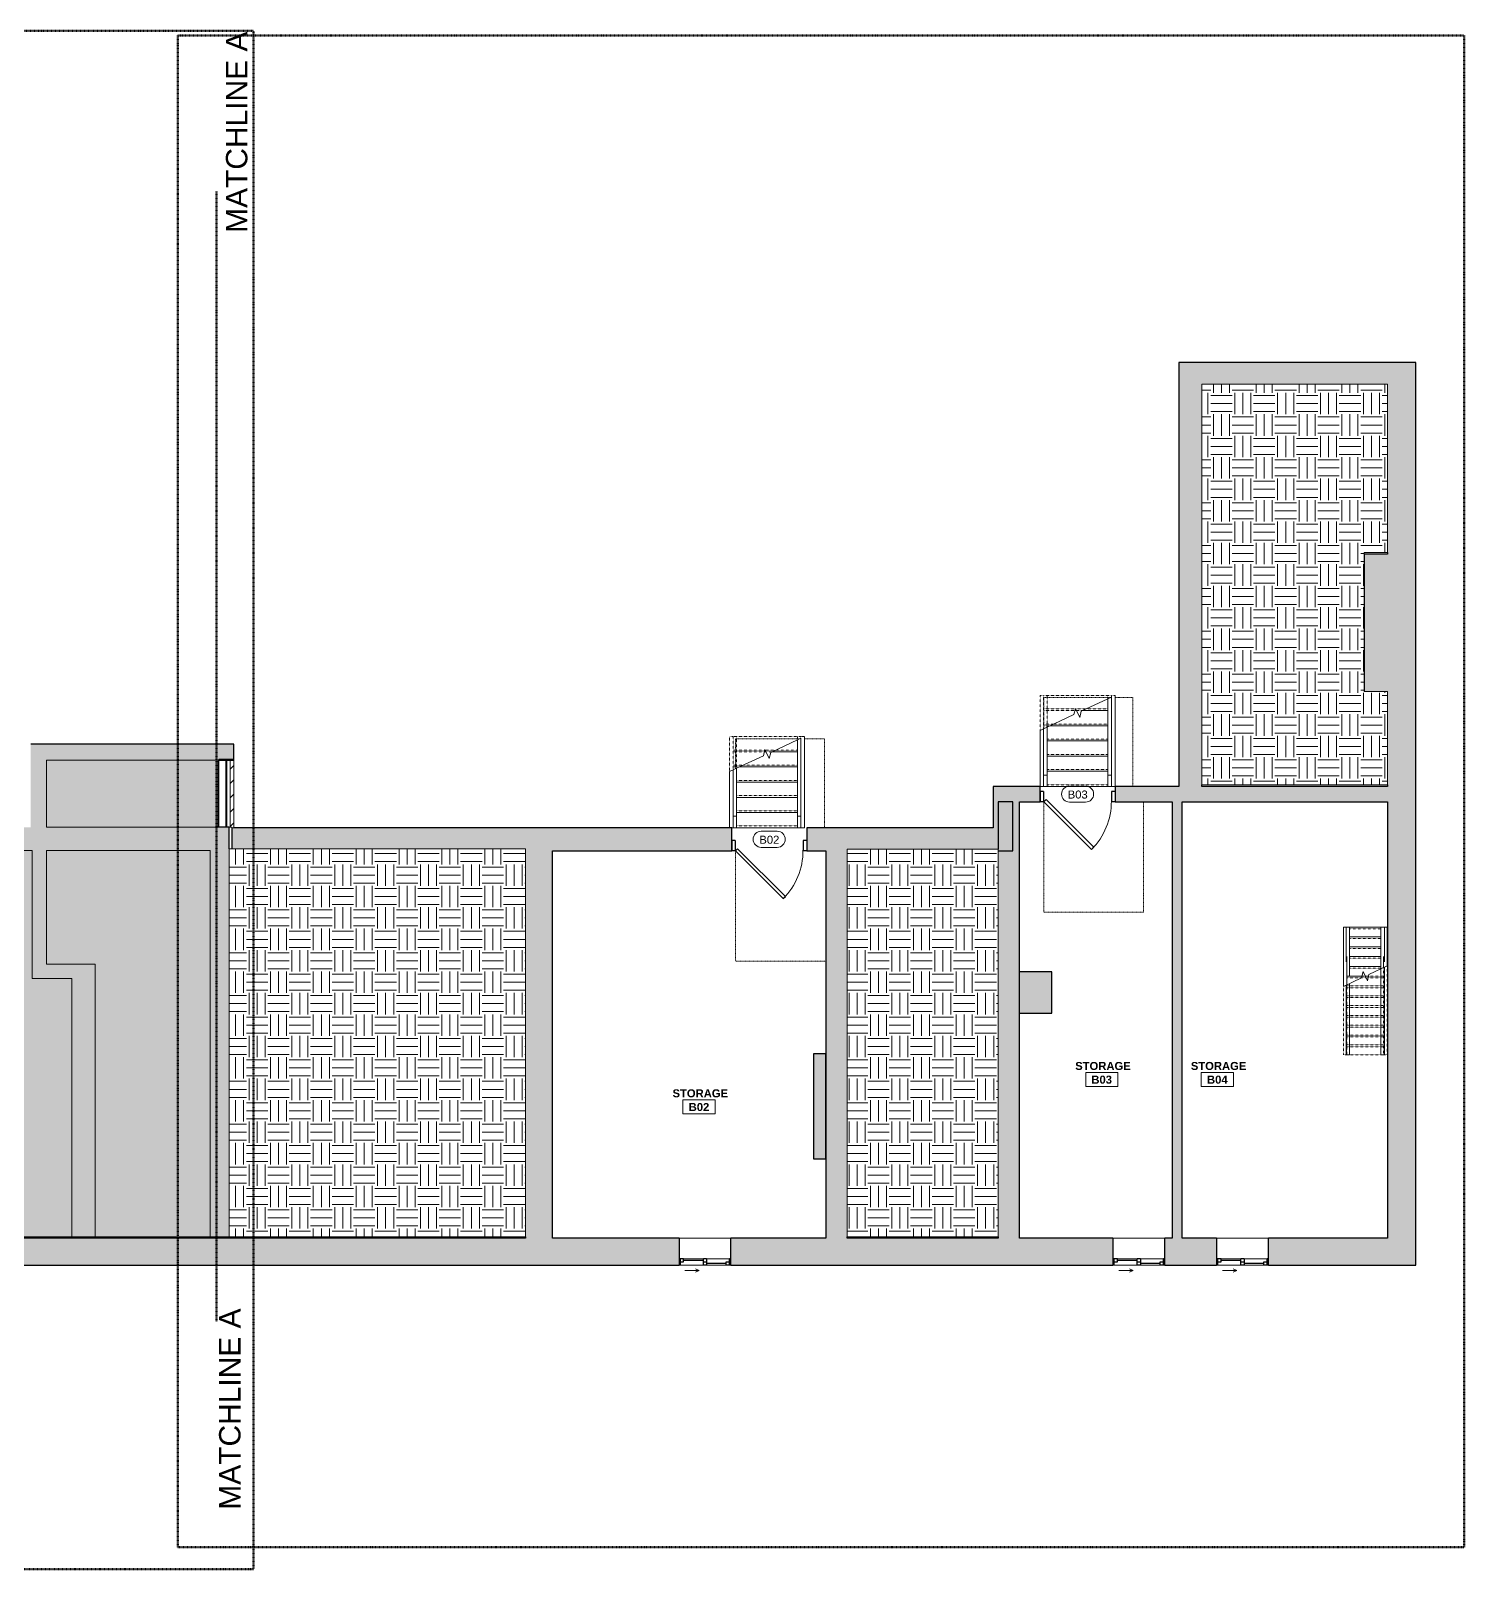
# Model space of a CAD drawing. Header units: inches. Extents: x -544 to 1042, y -2100 to -303.
# Drawn here: x 239 to 1042, y -2100 to -1239 of the extents above; entities that cross this region are included whole.
import ezdxf

# ---------------------------------------------------------------- set-up
doc = ezdxf.new("R2010")
doc.units = ezdxf.units.IN
doc.header["$MEASUREMENT"] = 0
for name, pattern in [('Dash', [0.25, 0.125, -0.125]), ('Dash_2_', [0.25, 0.125, -0.125]), ('Overhead 1_16_', [0.101562, 0.0625, -0.039062])]:
    doc.linetypes.add(name, pattern=pattern)
for name, color, linetype, lineweight in [('A-ANNO-MATC', 214, 'Dash', 140), ('A-AREA-IDEN', 2, 'Continuous', 9), ('A-DETL-GENF', 92, 'Continuous', 9), ('A-DETL-THIN', 151, 'Continuous', 9), ('A-DOOR', 31, 'Continuous', 18), ('A-DOOR-FRAM', 31, 'Continuous', 30), ('A-DOOR-IDEN', 31, 'Continuous', 9), ('A-FLOR-HRAL', 11, 'Continuous', 18), ('A-GENM', 13, 'Continuous', 18), ('A-GLAZ', 151, 'Continuous', 18), ('A-WALL', 113, 'Continuous', 18), ('A-WALL-PATT', 111, 'Continuous', 18), ('G-ANNO-TEXT', 231, 'Continuous', 9), ('I-WALL', 2, 'Continuous', 18), ('S-STRS', 31, 'Continuous', 18), ('S-STRS-MBND', 31, 'Continuous', 18)]:
    doc.layers.add(name, color=color, linetype=linetype, lineweight=lineweight)
doc.styles.add('Swis721 Lt BT', font='swissl.ttf', dxfattribs={"height": 4.5})
doc.styles.add('Swis721 Lt BT_1', font='swissl.ttf', dxfattribs={"height": 12})
doc.styles.add('Swis721 Lt BT_B', font='', dxfattribs={"height": 4.5})
doc.styles.get('Swis721 Lt BT_B').set_extended_font_data('Swis721 Lt BT', bold=True)
pattern_1 = [(0, (0, 0), (12, 12), [12, -12]), (0, (0, 4.5), (12, 12), [12, -12]), (0, (0, 9), (12, 12), [12, -12]), (90, (1.5, 10.5), (-12, 12), [12, -12]), (90, (6, 10.5), (-12, 12), [12, -12]), (90, (10.5, 10.5), (-12, 12), [12, -12])]

# ---------------------------------------------------------------- blocks, each defined once
blk = doc.blocks.new('Top Rail Type - Top Rail_Internal_-5121904-BASEMENT - CONSTRUCTION')
at = {"layer": 'A-FLOR-HRAL', "lineweight": 9}
for p, q in [((975.82, -1740.61), (977.82, -1740.61)), ((975.82, -1760.16), (975.82, -1740.61)), ((977.82, -1740.61), (977.82, -1768.11)), ((975.82, -1812.11), (975.82, -1773.12)), ((977.82, -1772.18), (977.82, -1812.11)), ((977.82, -1812.11), (975.82, -1812.11))]:
    blk.add_line(p, q, dxfattribs=at)
blk = doc.blocks.new('Top Rail Type - Top Rail_Internal_-V1-BASEMENT - CONSTRUCTION')
at = {"layer": 'A-FLOR-HRAL', "lineweight": 9}
for p, q in [((977.82, -1740.61), (975.82, -1740.61)), ((975.82, -1740.61), (975.82, -1760.16)), ((977.82, -1740.61), (977.82, -1768.11))]:
    blk.add_line(p, q, dxfattribs=at)
at = {"layer": 'A-FLOR-HRAL', "linetype": 'Overhead 1_16_', "lineweight": 9}
for p, q in [((975.82, -1773.12), (975.82, -1812.11)), ((977.82, -1772.18), (977.82, -1812.11)), ((977.82, -1812.11), (975.82, -1812.11))]:
    blk.add_line(p, q, dxfattribs=at)
blk = doc.blocks.new('Top Rail Type - Top Rail_Internal_-5121915-BASEMENT - CONSTRUCTION')
at = {"layer": 'A-FLOR-HRAL', "lineweight": 9}
for p, q in [((995.31, -1740.61), (997.31, -1740.61)), ((995.31, -1812.11), (995.31, -1740.61)), ((997.31, -1740.61), (997.31, -1760.16)), ((997.31, -1763.1), (997.31, -1812.11)), ((997.31, -1812.11), (995.31, -1812.11))]:
    blk.add_line(p, q, dxfattribs=at)
blk = doc.blocks.new('Top Rail Type - Top Rail_Internal_-V2-BASEMENT - CONSTRUCTION')
at = {"layer": 'A-FLOR-HRAL', "lineweight": 9}
for p, q in [((997.31, -1740.61), (995.31, -1740.61)), ((995.31, -1740.61), (995.31, -1764.03)), ((997.31, -1740.61), (997.31, -1760.16)), ((995.31, -1764.03), (996.81, -1763.33))]:
    blk.add_line(p, q, dxfattribs=at)
at = {"layer": 'A-FLOR-HRAL', "linetype": 'Overhead 1_16_', "lineweight": 9}
for p, q in [((995.31, -1764.03), (995.31, -1812.11)), ((997.31, -1763.1), (997.31, -1812.11)), ((997.31, -1812.11), (995.31, -1812.11))]:
    blk.add_line(p, q, dxfattribs=at)
blk = doc.blocks.new('Window-Sliding-Double - 2_ 5_ w x 1_ 6_ H-5129606-BASEMENT - CONSTRUCTION')
at = {"layer": 'A-GLAZ'}
for p, q in [((3.25, 10.35), (5.25, 11.35)), ((3.25, 10.35), (5.25, 9.35)), ((3.25, 10.35), (11.25, 10.35)), ((14.5, 7.35), (-14.5, 7.35)), ((-14.5, -7.65), (14.5, -7.65))]:
    blk.add_line(p, q, dxfattribs=at)
at = {"layer": 'A-GLAZ', "color": 8, "lineweight": 30}
for p, q in [((-14.5, 7.35), (-14.5, -7.65)), ((-14.5, 7.35), (-12, 7.35)), ((-14.5, 3.85), (-13.75, 3.85)), ((-13.75, 7.35), (-13.75, 3.85)), ((-12, 5.6), (-13.75, 5.6)), ((-12, 7.35), (-12, 5.6)), ((-12, 6.475), (-0.875, 6.475)), ((-0.875, 3.85), (-0.875, 7.35)), ((-0.875, 7.35), (0.875, 7.35)), ((0.875, 5.6), (-0.875, 5.6)), ((-0.875, 3.85), (0.875, 3.85)), ((0.875, 7.35), (0.875, 3.85)), ((0.875, 4.725), (12, 4.725)), ((12, 5.6), (12, 3.85)), ((13.75, 5.6), (12, 5.6)), ((12, 3.85), (14.5, 3.85)), ((13.75, 7.35), (14.5, 7.35)), ((13.75, 7.35), (13.75, 3.85)), ((14.5, -7.65), (14.5, 7.35))]:
    blk.add_line(p, q, dxfattribs=at)
at = {"layer": 'A-GLAZ', "lineweight": 9}
for p, q in [((-13.75, 3.85), (-0.875, 3.85)), ((-12, 7.35), (-0.875, 7.35)), ((0.875, 7.35), (13.75, 7.35)), ((0.875, 3.85), (12, 3.85))]:
    blk.add_line(p, q, dxfattribs=at)
blk = doc.blocks.new('Single Flush - D1 3_2_ X 6_10_-6106282-BASEMENT - CONSTRUCTION')
at = {"layer": 'A-DOOR', "color": 8, "lineweight": 30}
for p, q in [((-7.83, 33.24), (-9.07, 32)), ((-9.07, 32), (17.67, 5.26)), ((18.91, 6.5), (-7.83, 33.24)), ((17.67, 5.26), (18.91, 6.5))]:
    blk.add_line(p, q, dxfattribs=at)
at = {"layer": 'A-DOOR', "lineweight": 9}
blk.add_arc((18.91, 6.5), 37.81, 135, 180.5, dxfattribs=at)
at = {"layer": 'A-DOOR-FRAM', "color": 8}
for p, q in [((-21, 0.75), (-21, 6.5)), ((-21, 6.5), (-19, 6.5)), ((-21, 0.75), (-19, 0.75)), ((-19, 0.75), (-19, 6.5)), ((19, 0.75), (19, 6.5)), ((19, 6.5), (21, 6.5)), ((19, 0.75), (21, 0.75)), ((21, 0.75), (21, 6.5))]:
    blk.add_line(p, q, dxfattribs=at)
at = {"layer": 'A-GENM', "linetype": 'Dash', "lineweight": 9}
for p, q in [((-31.63, 68.31), (18.91, 68.31)), ((18.91, 6.5), (18.91, 68.31)), ((18.87, 6.5), (18.91, 6.5)), ((-30.91, -6.5), (-30.91, -56.31)), ((18.91, -39.46), (18.91, -56.31)), ((-19.77, -56.31), (-30.91, -56.31)), ((-17.22, -56.31), (18.91, -56.31))]:
    blk.add_line(p, q, dxfattribs=at)
blk = doc.blocks.new('Single Flush - D1 3_2_ X 6_10_-6106283-BASEMENT - CONSTRUCTION')
at = {"layer": 'A-DOOR', "color": 8, "lineweight": 30}
for p, q in [((-7.83, 30.99), (-9.07, 29.75)), ((-9.07, 29.75), (17.67, 3.01)), ((18.91, 4.25), (-7.83, 30.99)), ((17.67, 3.01), (18.91, 4.25))]:
    blk.add_line(p, q, dxfattribs=at)
at = {"layer": 'A-DOOR', "lineweight": 9}
blk.add_arc((18.91, 4.25), 37.81, 135, 180.5, dxfattribs=at)
at = {"layer": 'A-DOOR-FRAM', "color": 8}
for p, q in [((-21, -1.5), (-21, 4.25)), ((-21, 4.25), (-19, 4.25)), ((-19, -1.5), (-19, 4.25)), ((19, -1.5), (19, 4.25)), ((19, 4.25), (21, 4.25)), ((21, -1.5), (21, 4.25)), ((-21, -1.5), (-19, -1.5)), ((19, -1.5), (21, -1.5))]:
    blk.add_line(p, q, dxfattribs=at)
at = {"layer": 'A-GENM', "linetype": 'Dash', "lineweight": 9}
for p, q in [((-36.91, 66.06), (18.91, 66.06)), ((-36.91, 4.25), (-36.91, 66.06)), ((18.91, 4.25), (18.91, 66.06)), ((18.87, 4.25), (18.91, 4.25)), ((-30.91, -4.25), (-30.91, -54.06)), ((18.91, -36.64), (18.91, -54.06)), ((-21, -54.06), (-30.91, -54.06)), ((-18.45, -54.06), (18.91, -54.06))]:
    blk.add_line(p, q, dxfattribs=at)
blk = doc.blocks.new('Top Rail Type - Top Rail_Internal_-5648982-BASEMENT - CONSTRUCTION')
at = {"layer": 'A-FLOR-HRAL', "lineweight": 9}
blk.add_hatch(color=7, dxfattribs=at).paths.add_polyline_path([(670.58, -1678.59), (670.58, -1678.58), (668.58, -1678.59)], flags=0)
for p, q in [((668.58, -1678.59), (670.58, -1678.59)), ((668.58, -1684.97), (668.58, -1678.59)), ((670.58, -1678.59), (670.58, -1684.97)), ((670.58, -1684.97), (668.58, -1684.97))]:
    blk.add_line(p, q, dxfattribs=at)
blk = doc.blocks.new('Top Rail Type - Top Rail_Internal_-V5-BASEMENT - CONSTRUCTION')
at = {"layer": 'A-FLOR-HRAL', "linetype": 'Overhead 1_16_', "lineweight": 9}
for p, q in [((668.58, -1633.97), (670.58, -1633.97)), ((668.58, -1635.83), (668.58, -1633.97)), ((670.58, -1634.9), (670.58, -1633.97))]:
    blk.add_line(p, q, dxfattribs=at)
at = {"layer": 'A-FLOR-HRAL', "lineweight": 9}
for p, q in [((670.58, -1634.9), (668.58, -1635.83)), ((668.58, -1684.97), (668.58, -1635.83)), ((670.58, -1684.97), (670.58, -1634.9)), ((668.58, -1684.97), (670.58, -1684.97))]:
    blk.add_line(p, q, dxfattribs=at)
blk = doc.blocks.new('Top Rail Type - Top Rail_Internal_-5648993-BASEMENT - CONSTRUCTION')
at = {"layer": 'A-FLOR-HRAL', "lineweight": 9}
blk.add_hatch(color=7, dxfattribs=at).paths.add_polyline_path([(634.58, -1678.59), (634.58, -1678.58), (632.58, -1678.59)], flags=0)
for p, q in [((632.58, -1678.59), (634.58, -1678.59)), ((632.58, -1684.97), (632.58, -1678.59)), ((634.58, -1678.59), (634.58, -1684.97)), ((634.58, -1684.97), (632.58, -1684.97))]:
    blk.add_line(p, q, dxfattribs=at)
blk = doc.blocks.new('Top Rail Type - Top Rail_Internal_-V6-BASEMENT - CONSTRUCTION')
at = {"layer": 'A-FLOR-HRAL', "linetype": 'Overhead 1_16_', "lineweight": 9}
for p, q in [((632.58, -1633.97), (634.58, -1633.97)), ((632.58, -1652.62), (632.58, -1633.97)), ((634.58, -1651.69), (634.58, -1633.97))]:
    blk.add_line(p, q, dxfattribs=at)
at = {"layer": 'A-FLOR-HRAL', "lineweight": 9}
for p, q in [((634.58, -1651.69), (632.58, -1652.62)), ((632.58, -1684.97), (632.58, -1652.62)), ((634.58, -1684.97), (634.58, -1651.69)), ((632.58, -1684.97), (634.58, -1684.97))]:
    blk.add_line(p, q, dxfattribs=at)
blk = doc.blocks.new('Top Rail Type - Top Rail_Internal_-5649485-BASEMENT - CONSTRUCTION')
at = {"layer": 'A-FLOR-HRAL', "lineweight": 9}
blk.add_hatch(color=7, dxfattribs=at).paths.add_polyline_path([(844.49, -1655.53), (844.49, -1655.52), (842.49, -1655.53)], flags=0)
for p, q in [((842.49, -1655.53), (844.49, -1655.53)), ((842.49, -1661.91), (842.49, -1655.53)), ((844.49, -1661.91), (842.49, -1661.91)), ((844.49, -1655.53), (844.49, -1661.91))]:
    blk.add_line(p, q, dxfattribs=at)
blk = doc.blocks.new('Top Rail Type - Top Rail_Internal_-V7-BASEMENT - CONSTRUCTION')
at = {"layer": 'A-FLOR-HRAL', "linetype": 'Overhead 1_16_', "lineweight": 9}
for p, q in [((842.49, -1610.91), (844.49, -1610.91)), ((842.49, -1612.77), (842.49, -1610.91)), ((844.49, -1611.84), (844.49, -1610.91))]:
    blk.add_line(p, q, dxfattribs=at)
at = {"layer": 'A-FLOR-HRAL', "lineweight": 9}
for p, q in [((844.49, -1611.84), (842.49, -1612.77)), ((842.49, -1661.91), (842.49, -1612.77)), ((844.49, -1661.91), (844.49, -1611.84)), ((842.49, -1661.91), (844.49, -1661.91))]:
    blk.add_line(p, q, dxfattribs=at)
blk = doc.blocks.new('Top Rail Type - Top Rail_Internal_-5649496-BASEMENT - CONSTRUCTION')
at = {"layer": 'A-FLOR-HRAL', "lineweight": 9}
blk.add_hatch(color=7, dxfattribs=at).paths.add_polyline_path([(808.49, -1655.53), (808.49, -1655.52), (806.49, -1655.53)], flags=0)
for p, q in [((806.49, -1655.53), (808.49, -1655.53)), ((806.49, -1661.91), (806.49, -1655.53)), ((808.49, -1661.91), (806.49, -1661.91)), ((808.49, -1655.53), (808.49, -1661.91))]:
    blk.add_line(p, q, dxfattribs=at)
blk = doc.blocks.new('Top Rail Type - Top Rail_Internal_-V8-BASEMENT - CONSTRUCTION')
at = {"layer": 'A-FLOR-HRAL', "linetype": 'Overhead 1_16_', "lineweight": 9}
for p, q in [((806.49, -1610.91), (808.49, -1610.91)), ((806.49, -1629.56), (806.49, -1610.91)), ((808.49, -1628.63), (808.49, -1610.91))]:
    blk.add_line(p, q, dxfattribs=at)
at = {"layer": 'A-FLOR-HRAL', "lineweight": 9}
for p, q in [((808.49, -1628.63), (806.49, -1629.56)), ((806.49, -1661.91), (806.49, -1629.56)), ((808.49, -1661.91), (808.49, -1628.63)), ((806.49, -1661.91), (808.49, -1661.91))]:
    blk.add_line(p, q, dxfattribs=at)
blk = doc.blocks.new('Room Tag - Room Name and Number-3379422-BASEMENT - CONSTRUCTION')
at = {"layer": 'A-AREA-IDEN'}
for p, q in [((-0.188, -0.164), (-0.188, -0.002)), ((-0.188, -0.002), (0.187, -0.002)), ((0.187, -0.002), (-0.188, -0.002)), ((-0.188, -0.002), (-0.188, -0.164)), ((0.187, -0.164), (-0.188, -0.164)), ((-0.188, -0.164), (0.187, -0.164)), ((0.187, -0.002), (0.187, -0.164)), ((0.187, -0.164), (0.187, -0.002))]:
    blk.add_line(p, q, dxfattribs=at)
blk = doc.blocks.new('Door Tag - Door Tag-41184-BASEMENT - CONSTRUCTION')
at = {"layer": 'A-DOOR-IDEN'}
for p, q in [((-0.09375, 0.09375), (0.09375, 0.09375)), ((-0.09375, -0.09375), (0.09375, -0.09375))]:
    blk.add_line(p, q, dxfattribs=at)
for centre, start, end in [((-0.09375, 0), 90, 270), ((0.09375, 0), 270, 90)]:
    blk.add_arc(centre, 0.09375, start, end, dxfattribs=at)

msp = doc.modelspace()

# ---------------------------------------------------------------- hatches: boundary and pattern name
at = {"layer": 'A-DETL-GENF'}
h = msp.add_hatch(dxfattribs=at)
h.set_pattern_fill('FP_4', style=0, pattern_type=2)
h.set_pattern_definition(pattern_1)
h.paths.add_polyline_path([(998.98, -1661.02), (998.98, -1608.75), (985.93, -1608.75), (985.93, -1530.96), (998.98, -1530.96), (998.98, -1436.67), (895.14, -1436.67), (895.14, -1661.02)], flags=0)
h = msp.add_hatch(dxfattribs=at)
h.set_pattern_fill('FP_4', style=0, pattern_type=2)
h.set_pattern_definition(pattern_1)
h.paths.add_polyline_path([(339.82, -1914.02), (339.82, -1697.72), (248.17, -1697.72), (248.17, -1761.34), (275.33, -1761.34), (275.33, -1914.02)], flags=0)
h.paths.add_polyline_path([(262.33, -1914.02), (262.33, -1769.34), (240.17, -1769.34), (240.17, -1697.72), (-98.82, -1697.72), (-98.82, -1914.02)], flags=0)
h.paths.add_polyline_path([(-184.71, -1914.02), (-111.82, -1914.02), (-111.82, -1697.72), (-184.71, -1697.72), (-184.71, -1808.46)], flags=0)
h.paths.add_polyline_path([(-315.17, -1913.13), (-197.71, -1913.13), (-197.71, -1696.55), (-277.95, -1696.55), (-277.95, -1756.55), (-315.17, -1756.55), (-315.17, -1808.46)], flags=0)
h.paths.add_polyline_path([(-435.57, -1745.55), (-295.32, -1745.55), (-295.32, -1456.31), (-435.57, -1456.31)], flags=0)
h.paths.add_polyline_path([(344.15, -1684.72), (344.15, -1647.16), (248.17, -1647.16), (248.17, -1684.72)], flags=0)
h.paths.add_polyline_path([(-197.71, -1684.72), (-197.71, -1567.25), (-277.95, -1567.25), (-277.95, -1684.72)], flags=0)
h.paths.add_polyline_path([(-128.02, -1683.83), (-128.02, -1566.36), (-184.71, -1566.36), (-184.71, -1683.83)], flags=0)
h = msp.add_hatch(dxfattribs=at)
h.set_pattern_fill('FP_4', style=0, pattern_type=2)
h.set_pattern_definition(pattern_1)
h.paths.add_polyline_path([(516.38, -1914.02), (516.38, -1696.83), (350.44, -1696.83), (350.44, -1914.02), (433.31, -1914.02)], flags=0)
h = msp.add_hatch(dxfattribs=at)
h.set_pattern_fill('FP_4', style=0, pattern_type=2)
h.set_pattern_definition(pattern_1)
h.paths.add_polyline_path([(780.99, -1914.02), (780.99, -1697.08), (696.44, -1697.08), (696.44, -1914.02)], flags=0)
at = {"layer": 'A-WALL-PATT', "lineweight": 9}
for points in [[(895.14, -1661.91), (895.14, -1424.56), (882.14, -1424.56), (882.14, -1661.91), (893.6, -1661.91)], [(1014.98, -1437.56), (1014.98, -1424.56), (895.14, -1424.56), (895.14, -1436.67), (998.98, -1436.67), (998.98, -1437.56)], [(998.98, -1929.91), (1014.98, -1929.91), (1014.98, -1437.56), (998.98, -1437.56), (998.98, -1914.91)], [(998.98, -1608.75), (998.98, -1531.85), (985.98, -1531.85), (985.98, -1608.75)], [(248.17, -1649.3), (248.17, -1638.29), (239.3, -1638.29), (239.3, -1649.3)], [(344.65, -1647.16), (353.02, -1647.16), (353.02, -1638.29), (248.17, -1638.29), (248.17, -1647.16), (344.15, -1647.16)], [(248.17, -1684.72), (248.17, -1649.3), (239.3, -1649.3), (239.3, -1684.72)], [(789.27, -1697.97), (789.27, -1661.91), (778.27, -1661.91), (778.27, -1697.08), (780.99, -1697.08), (780.99, -1697.97)], [(998.98, -1670.41), (998.98, -1661.91), (895.14, -1661.91), (895.14, -1670.41)], [(792.99, -1914.91), (792.99, -1670.41), (780.99, -1670.41), (780.99, -1914.91)], [(883.98, -1914.91), (883.98, -1670.41), (878.48, -1670.41), (878.48, -1914.91)], [(350.44, -1697.72), (350.44, -1684.72), (-190.36, -1684.72), (-190.36, -1697.72), (339.82, -1697.72)], [(516.38, -1696.83), (516.38, -1684.97), (351.82, -1684.97), (351.82, -1696.83), (502.09, -1696.83)], [(248.17, -1761.34), (248.17, -1697.72), (240.17, -1697.72), (240.17, -1761.34)], [(350.44, -1914.02), (350.44, -1697.72), (339.82, -1697.72), (339.82, -1914.02)], [(516.38, -1914.91), (531.38, -1914.91), (531.38, -1697.97), (516.38, -1697.97), (516.38, -1914.02)], [(684.44, -1914.91), (696.44, -1914.91), (696.44, -1697.97), (684.44, -1697.97), (684.44, -1914.02)], [(240.17, -1769.34), (275.33, -1769.34), (275.33, -1761.34), (240.17, -1761.34)], [(810.99, -1788.84), (810.99, -1765.78), (792.99, -1765.78), (792.99, -1788.84)], [(275.33, -1914.02), (275.33, -1769.34), (262.33, -1769.34), (262.33, -1914.02)], [(684.54, -1870.37), (684.54, -1811.65), (677.54, -1811.65), (677.54, -1870.37)]]:
    msp.add_hatch(color=7, dxfattribs=at).paths.add_polyline_path(points, flags=0)
h = msp.add_hatch(dxfattribs=at)
h.set_pattern_fill('FP_1', color=256, style=0, pattern_type=2)
h.set_pattern_definition([(0, (0, 0), (15.36, 3.84), [0.634, -10.886, 0.634, -10.886, -61.44]), (0, (0, 0), (15.36, 3.84), [-23.04, 0.634, -22.406, 0.634, -10.886, -26.88]), (0, (0, 0), (15.36, 3.84), [-57.6, 0.634, -7.046, 0.634, -18.566]), (120, (5.76, 1.92), (-11.0055376, 11.38215), [0.634, -10.886, 0.634, -10.886, -61.44]), (120, (5.76, 1.92), (-11.0055376, 11.38215), [-23.04, 0.634, -22.406, 0.634, -10.886, -26.88]), (120, (5.76, 1.92), (-11.0055376, 11.38215), [-57.6, 0.634, -7.046, 0.634, -18.566]), (240, (7.68, 9.6), (-4.3544624, -15.22215), [0.634, -10.886, 0.634, -10.886, -61.44]), (240, (7.68, 9.6), (-4.3544624, -15.22215), [-23.04, 0.634, -22.406, 0.634, -10.886, -26.88]), (240, (7.68, 9.6), (-4.3544624, -15.22215), [-57.6, 0.634, -7.046, 0.634, -18.566])])
h.paths.add_polyline_path([(344.65, -1684.72), (344.65, -1647.16), (344.15, -1647.16), (344.15, -1684.72)], flags=0)
h = msp.add_hatch(dxfattribs=at)
h.set_pattern_fill('FP_2', color=256, style=0, pattern_type=2)
h.set_pattern_definition([(45, (0, 0), (-4.006467, 4.006467), [])])
h.paths.add_polyline_path([(351.82, -1684.97), (353.02, -1684.97), (353.02, -1646.66), (351.02, -1646.66), (351.02, -1684.72), (351.82, -1684.72)], flags=0)
h = msp.add_hatch(color=7, dxfattribs=at)
h.paths.add_polyline_path([(883.98, -1670.41), (895.14, -1670.41), (895.14, -1661.91), (846.49, -1661.91), (846.49, -1670.41), (878.48, -1670.41)], flags=0)
h.paths.add_polyline_path([(804.49, -1670.41), (804.49, -1661.91), (789.27, -1661.91), (789.27, -1670.41), (792.99, -1670.41)], flags=0)
h = msp.add_hatch(color=7, dxfattribs=at)
h.paths.add_polyline_path([(673.81, -1697.97), (696.44, -1697.97), (696.44, -1697.08), (778.27, -1697.08), (778.27, -1684.97), (673.81, -1684.97)], flags=0)
h.paths.add_polyline_path([(631.81, -1697.97), (631.81, -1684.97), (516.38, -1684.97), (516.38, -1697.97), (531.38, -1697.97)], flags=0)
h = msp.add_hatch(color=7, dxfattribs=at)
h.paths.add_polyline_path([(998.98, -1929.91), (998.98, -1914.91), (932.33, -1914.91), (932.33, -1929.91)], flags=0)
h.paths.add_polyline_path([(874.31, -1929.91), (903.33, -1929.91), (903.33, -1914.91), (874.31, -1914.91), (874.31, -1926.04)], flags=0)
h.paths.add_polyline_path([(845.31, -1929.91), (845.31, -1914.91), (631.29, -1914.91), (631.29, -1929.91)], flags=0)
h.paths.add_polyline_path([(602.29, -1929.91), (602.29, -1914.91), (-477.67, -1914.91), (-477.67, -1929.91), (433.31, -1929.91)], flags=0)
h.paths.add_polyline_path([(-506.67, -1929.91), (-506.67, -1914.91), (-513.17, -1914.91), (-513.17, -1929.91)], flags=0)

# ---------------------------------------------------------------- linework, layer by layer
at = {"layer": 'A-ANNO-MATC', "linetype": 'Dash_2_'}
for p, q in [((-544.04, -1238.71), (364, -1238.71)), ((364, -1238.71), (364, -2100.22)), ((321.73, -1241.41), (1042, -1241.41)), ((321.73, -2087.8), (321.73, -1241.41)), ((1042, -1241.41), (1042, -2087.8)), ((1042, -2087.8), (321.73, -2087.8)), ((364, -2100.22), (-544.04, -2100.22))]:
    msp.add_line(p, q, dxfattribs=at)
at = {"layer": 'A-ANNO-MATC'}
msp.add_line((343.25, -1328.69), (343.25, -1961.69), dxfattribs=at)
at = {"layer": 'A-DETL-THIN'}
for p, q in [((895.14, -1436.67), (895.14, -1661.02)), ((998.98, -1436.67), (895.14, -1436.67)), ((998.98, -1530.96), (998.98, -1436.67)), ((985.93, -1608.75), (985.93, -1530.96)), ((985.93, -1530.96), (998.98, -1530.96)), ((998.98, -1608.75), (985.93, -1608.75)), ((998.98, -1661.02), (998.98, -1608.75)), ((344.15, -1647.16), (248.17, -1647.16)), ((248.17, -1647.16), (248.17, -1684.72)), ((344.15, -1684.72), (344.15, -1647.16)), ((895.14, -1661.02), (998.98, -1661.02)), ((248.17, -1684.72), (344.15, -1684.72)), ((516.38, -1696.83), (350.44, -1696.83)), ((350.44, -1696.83), (350.44, -1914.02)), ((516.38, -1914.02), (516.38, -1696.83)), ((780.99, -1697.08), (696.44, -1697.08)), ((696.44, -1697.08), (696.44, -1914.02)), ((780.99, -1914.02), (780.99, -1697.08)), ((240.17, -1697.72), (-98.82, -1697.72)), ((240.17, -1769.34), (240.17, -1697.72)), ((339.82, -1697.72), (248.17, -1697.72)), ((248.17, -1697.72), (248.17, -1761.34)), ((339.82, -1914.02), (339.82, -1697.72)), ((248.17, -1761.34), (275.33, -1761.34)), ((275.33, -1761.34), (275.33, -1914.02)), ((262.33, -1769.34), (240.17, -1769.34)), ((262.33, -1914.02), (262.33, -1769.34)), ((-98.82, -1914.02), (262.33, -1914.02)), ((275.33, -1914.02), (339.82, -1914.02)), ((350.44, -1914.02), (516.38, -1914.02)), ((696.44, -1914.02), (780.99, -1914.02))]:
    msp.add_line(p, q, dxfattribs=at)
at = {"layer": 'A-WALL', "color": 8, "lineweight": 30}
for p, q in [((882.14, -1424.56), (882.14, -1661.91)), ((1014.98, -1424.56), (882.14, -1424.56)), ((1014.98, -1929.91), (1014.98, -1424.56)), ((998.98, -1531.85), (985.98, -1531.85)), ((985.98, -1531.85), (985.98, -1608.75)), ((998.98, -1530.96), (998.98, -1531.85)), ((353.02, -1638.29), (239.3, -1638.29)), ((353.02, -1647.16), (353.02, -1638.29)), ((344.65, -1647.16), (353.02, -1647.16)), ((778.27, -1661.91), (778.27, -1684.97)), ((804.49, -1661.91), (778.27, -1661.91)), ((804.49, -1670.41), (804.49, -1661.91)), ((882.14, -1661.91), (846.49, -1661.91)), ((846.49, -1661.91), (846.49, -1670.41)), ((895.14, -1661.91), (895.14, -1661.02)), ((998.98, -1661.91), (895.14, -1661.91)), ((998.98, -1661.02), (998.98, -1661.91)), ((789.27, -1697.97), (789.27, -1670.41)), ((792.99, -1670.41), (804.49, -1670.41)), ((846.49, -1670.41), (878.48, -1670.41)), ((883.98, -1670.41), (998.98, -1670.41)), ((998.98, -1670.41), (998.98, -1914.91)), ((350.44, -1684.72), (344.15, -1684.72)), ((350.44, -1696.83), (350.44, -1684.72)), ((351.82, -1684.97), (351.82, -1696.83)), ((631.81, -1684.97), (353.02, -1684.97)), ((631.81, -1697.97), (631.81, -1684.97)), ((778.27, -1684.97), (673.81, -1684.97)), ((673.81, -1684.97), (673.81, -1697.97)), ((531.38, -1697.97), (631.81, -1697.97)), ((531.38, -1914.91), (531.38, -1697.97)), ((673.81, -1697.97), (684.44, -1697.97)), ((780.99, -1697.97), (789.27, -1697.97)), ((516.38, -1914.91), (-315.17, -1914.91)), ((262.33, -1914.02), (275.33, -1914.02)), ((516.38, -1914.02), (516.38, -1914.91)), ((602.29, -1914.91), (531.38, -1914.91)), ((684.44, -1914.91), (631.29, -1914.91)), ((780.99, -1914.91), (696.44, -1914.91)), ((845.31, -1914.91), (792.99, -1914.91)), ((878.48, -1914.91), (874.31, -1914.91)), ((903.33, -1914.91), (883.98, -1914.91)), ((998.98, -1914.91), (932.33, -1914.91)), ((-477.67, -1929.91), (602.29, -1929.91)), ((631.29, -1929.91), (845.31, -1929.91)), ((874.31, -1929.91), (903.33, -1929.91)), ((932.33, -1929.91), (1014.98, -1929.91))]:
    msp.add_line(p, q, dxfattribs=at)
at = {"layer": 'A-WALL', "color": 55}
for p, q in [((344.15, -1647.16), (344.65, -1647.16)), ((353.02, -1684.97), (351.82, -1684.97))]:
    msp.add_line(p, q, dxfattribs=at)
at = {"layer": 'A-WALL'}
for p, q in [((344.65, -1684.72), (344.65, -1646.66)), ((348.52, -1684.72), (348.52, -1646.66)), ((349.02, -1684.72), (349.02, -1646.66)), ((351.02, -1684.72), (351.02, -1646.66)), ((353.02, -1684.97), (353.02, -1647.16)), ((350.44, -1684.72), (351.82, -1684.72)), ((351.82, -1684.72), (351.82, -1684.97))]:
    msp.add_line(p, q, dxfattribs=at)
at = {"layer": 'A-WALL', "lineweight": 9}
msp.add_line((344.65, -1646.66), (353.02, -1646.66), dxfattribs=at)
at = {"layer": 'I-WALL', "color": 8, "lineweight": 30}
for p, q in [((789.27, -1670.41), (780.99, -1670.41)), ((780.99, -1670.41), (780.99, -1697.08)), ((792.99, -1914.91), (792.99, -1670.41)), ((878.48, -1670.41), (878.48, -1914.91)), ((883.98, -1914.91), (883.98, -1670.41)), ((684.44, -1697.97), (684.44, -1914.91)), ((810.99, -1765.78), (792.99, -1765.78)), ((810.99, -1788.84), (810.99, -1765.78)), ((792.99, -1788.84), (810.99, -1788.84)), ((684.54, -1811.65), (677.54, -1811.65)), ((677.54, -1811.65), (677.54, -1870.37)), ((684.54, -1870.37), (684.54, -1811.65)), ((677.54, -1870.37), (684.54, -1870.37)), ((339.82, -1914.02), (350.44, -1914.02)), ((696.44, -1914.91), (696.44, -1914.02)), ((780.99, -1914.02), (780.99, -1914.91))]:
    msp.add_line(p, q, dxfattribs=at)
at = {"layer": 'S-STRS', "lineweight": 9}
for p, q in [((846.49, -1661.91), (846.49, -1610.91)), ((824, -1619.41), (824.89, -1619.41)), ((828.26, -1619.41), (842.49, -1619.41)), ((810.03, -1627.91), (842.49, -1627.91)), ((672.58, -1684.97), (672.58, -1633.97)), ((804.49, -1661.91), (804.49, -1630.49)), ((808.49, -1636.41), (842.49, -1636.41)), ((650.09, -1642.47), (650.98, -1642.47)), ((654.35, -1642.47), (668.58, -1642.47)), ((808.49, -1644.91), (842.49, -1644.91)), ((630.58, -1684.97), (630.58, -1653.55)), ((636.13, -1650.97), (668.58, -1650.97)), ((808.49, -1653.41), (842.49, -1653.41)), ((634.58, -1659.47), (668.58, -1659.47)), ((804.49, -1661.91), (806.49, -1661.91)), ((808.49, -1661.91), (842.49, -1661.91)), ((844.49, -1661.91), (846.49, -1661.91)), ((634.58, -1667.97), (668.58, -1667.97)), ((634.58, -1676.47), (668.58, -1676.47)), ((631.81, -1684.97), (632.58, -1684.97)), ((634.58, -1684.97), (668.58, -1684.97)), ((670.58, -1684.97), (672.58, -1684.97)), ((975.82, -1740.61), (974.32, -1740.61)), ((974.32, -1740.61), (974.32, -1773.82)), ((995.31, -1740.61), (977.82, -1740.61)), ((995.31, -1746.11), (977.82, -1746.11)), ((998.81, -1740.61), (997.31, -1740.61)), ((998.81, -1740.61), (998.81, -1762.4)), ((976.32, -1757.11), (976.32, -1762.61)), ((995.31, -1751.61), (977.82, -1751.61)), ((995.31, -1757.11), (977.82, -1757.11)), ((996.81, -1757.11), (996.81, -1762.61)), ((976.32, -1762.61), (976.32, -1768.11)), ((995.31, -1762.61), (977.82, -1762.61)), ((996.81, -1762.61), (996.81, -1763.33)), ((976.32, -1768.11), (976.32, -1772.88)), ((984.76, -1768.11), (976.32, -1768.11)), ((988.37, -1768.11), (986.57, -1768.11))]:
    msp.add_line(p, q, dxfattribs=at)
at = {"layer": 'S-STRS', "linetype": 'Overhead 1_16_', "lineweight": 9}
for p, q in [((824.24, -1618.41), (824.42, -1618.41)), ((830.41, -1618.41), (842.49, -1618.41)), ((812.18, -1626.91), (842.49, -1626.91)), ((808.49, -1635.41), (842.49, -1635.41)), ((650.33, -1641.47), (650.51, -1641.47)), ((656.5, -1641.47), (668.58, -1641.47)), ((808.49, -1643.91), (842.49, -1643.91)), ((638.27, -1649.97), (668.58, -1649.97)), ((808.49, -1652.41), (842.49, -1652.41)), ((634.58, -1658.47), (668.58, -1658.47)), ((808.49, -1660.91), (842.49, -1660.91)), ((634.58, -1666.97), (668.58, -1666.97)), ((634.58, -1675.47), (668.58, -1675.47)), ((634.58, -1683.97), (668.58, -1683.97)), ((995.31, -1741.61), (977.82, -1741.61)), ((995.31, -1747.11), (977.82, -1747.11)), ((995.31, -1752.61), (977.82, -1752.61)), ((995.31, -1758.11), (977.82, -1758.11)), ((995.31, -1763.61), (977.82, -1763.61)), ((984.42, -1769.11), (976.32, -1769.11)), ((988.13, -1769.11), (987.03, -1769.11))]:
    msp.add_line(p, q, dxfattribs=at)
at = {"layer": 'S-STRS-MBND', "linetype": 'Overhead 1_16_', "lineweight": 9}
for p, q in [((806.49, -1610.91), (804.49, -1610.91)), ((804.49, -1630.49), (804.49, -1610.91)), ((806.49, -1629.56), (806.49, -1610.91)), ((806.49, -1610.91), (844.49, -1610.91)), ((846.49, -1610.91), (844.49, -1610.91)), ((844.49, -1611.84), (844.49, -1610.91)), ((806.49, -1618.41), (824.24, -1618.41)), ((806.49, -1619.41), (824, -1619.41)), ((824.42, -1618.41), (830.41, -1618.41)), ((824.89, -1619.41), (828.26, -1619.41)), ((806.49, -1626.91), (812.18, -1626.91)), ((806.49, -1627.91), (810.03, -1627.91)), ((632.58, -1633.97), (630.58, -1633.97)), ((630.58, -1653.55), (630.58, -1633.97)), ((632.58, -1652.62), (632.58, -1633.97)), ((632.58, -1633.97), (670.58, -1633.97)), ((672.58, -1633.97), (670.58, -1633.97)), ((670.58, -1634.9), (670.58, -1633.97)), ((632.58, -1641.47), (650.33, -1641.47)), ((632.58, -1642.47), (650.09, -1642.47)), ((650.51, -1641.47), (656.5, -1641.47)), ((650.98, -1642.47), (654.35, -1642.47)), ((632.58, -1649.97), (638.27, -1649.97)), ((632.58, -1650.97), (636.13, -1650.97)), ((996.81, -1763.33), (996.81, -1812.11)), ((998.81, -1762.4), (998.81, -1812.11)), ((974.32, -1773.82), (974.32, -1812.11)), ((976.32, -1772.88), (976.32, -1812.11)), ((996.81, -1773.61), (976.32, -1773.61)), ((996.81, -1774.61), (976.32, -1774.61)), ((987.03, -1769.11), (984.42, -1769.11)), ((986.57, -1768.11), (984.76, -1768.11)), ((996.81, -1769.11), (988.13, -1769.11)), ((996.81, -1768.11), (988.37, -1768.11)), ((996.81, -1779.11), (976.32, -1779.11)), ((996.81, -1780.11), (976.32, -1780.11)), ((996.81, -1784.61), (976.32, -1784.61)), ((996.81, -1785.61), (976.32, -1785.61)), ((996.81, -1790.11), (976.32, -1790.11)), ((996.81, -1791.11), (976.32, -1791.11)), ((996.81, -1795.61), (976.32, -1795.61)), ((996.81, -1796.61), (976.32, -1796.61)), ((996.81, -1801.11), (976.32, -1801.11)), ((996.81, -1802.11), (976.32, -1802.11)), ((996.81, -1806.61), (976.32, -1806.61)), ((996.81, -1807.61), (976.32, -1807.61)), ((974.32, -1812.11), (976.32, -1812.11)), ((996.81, -1812.11), (976.32, -1812.11)), ((996.81, -1812.11), (998.81, -1812.11))]:
    msp.add_line(p, q, dxfattribs=at)
at = {"layer": 'S-STRS-MBND', "lineweight": 9}
for p, q in [((824.3, -1618.15), (823.45, -1621.65)), ((826.68, -1623.25), (824.3, -1618.15)), ((842.49, -1612.77), (827.53, -1619.75)), ((823.45, -1621.65), (808.49, -1628.63)), ((827.53, -1619.75), (826.68, -1623.25)), ((668.58, -1635.83), (653.62, -1642.81)), ((806.49, -1629.56), (804.49, -1630.49)), ((649.54, -1644.71), (634.58, -1651.69)), ((650.39, -1641.21), (649.54, -1644.71)), ((652.77, -1646.31), (650.39, -1641.21)), ((653.62, -1642.81), (652.77, -1646.31)), ((632.58, -1652.62), (630.58, -1653.55)), ((984.53, -1769.06), (985.38, -1765.56)), ((985.38, -1765.56), (987.75, -1770.66)), ((988.61, -1767.16), (998.81, -1762.4)), ((974.32, -1773.82), (984.53, -1769.06)), ((987.75, -1770.66), (988.61, -1767.16))]:
    msp.add_line(p, q, dxfattribs=at)

# ---------------------------------------------------------------- block references
at = {"layer": 'A-AREA-IDEN', "xscale": 47.99999999999997, "yscale": 47.99999999999997, "zscale": 47.99999999999997}
for p in [(839.04, -1822.01), (903.78, -1822.01), (613.55, -1837.34)]:
    msp.add_blockref('Room Tag - Room Name and Number-3379422-BASEMENT - CONSTRUCTION', p, dxfattribs=at)
at = {"layer": 'A-DOOR', "rotation": 180}
for name, p in [('Single Flush - D1 3_2_ X 6_10_-6106283-BASEMENT - CONSTRUCTION', (825.49, -1666.16)), ('Single Flush - D1 3_2_ X 6_10_-6106282-BASEMENT - CONSTRUCTION', (652.81, -1691.47))]:
    msp.add_blockref(name, p, dxfattribs=at)
at = {"layer": 'A-DOOR-IDEN', "xscale": 47.99999999999997, "yscale": 47.99999999999997, "zscale": 47.99999999999997}
for p in [(825.49, -1666.16), (652.81, -1691.47)]:
    msp.add_blockref('Door Tag - Door Tag-41184-BASEMENT - CONSTRUCTION', p, dxfattribs=at)
at = {"layer": 'A-FLOR-HRAL', "lineweight": 9}
for name in ['Top Rail Type - Top Rail_Internal_-V8-BASEMENT - CONSTRUCTION', 'Top Rail Type - Top Rail_Internal_-V7-BASEMENT - CONSTRUCTION', 'Top Rail Type - Top Rail_Internal_-V6-BASEMENT - CONSTRUCTION', 'Top Rail Type - Top Rail_Internal_-V5-BASEMENT - CONSTRUCTION', 'Top Rail Type - Top Rail_Internal_-5649496-BASEMENT - CONSTRUCTION', 'Top Rail Type - Top Rail_Internal_-5649485-BASEMENT - CONSTRUCTION', 'Top Rail Type - Top Rail_Internal_-5648993-BASEMENT - CONSTRUCTION', 'Top Rail Type - Top Rail_Internal_-5648982-BASEMENT - CONSTRUCTION', 'Top Rail Type - Top Rail_Internal_-5121904-BASEMENT - CONSTRUCTION', 'Top Rail Type - Top Rail_Internal_-V1-BASEMENT - CONSTRUCTION', 'Top Rail Type - Top Rail_Internal_-5121915-BASEMENT - CONSTRUCTION', 'Top Rail Type - Top Rail_Internal_-V2-BASEMENT - CONSTRUCTION']:
    msp.add_blockref(name, (0, 0), dxfattribs=at)
at = {"layer": 'A-GLAZ', "rotation": 180}
for p in [(616.79, -1922.56), (859.81, -1922.56), (917.83, -1922.56)]:
    msp.add_blockref('Window-Sliding-Double - 2_ 5_ w x 1_ 6_ H-5129606-BASEMENT - CONSTRUCTION', p, dxfattribs=at)

# ---------------------------------------------------------------- texts
at = {"layer": 'A-AREA-IDEN', "char_height": 4.5, "attachment_point": 1, "style": 'Swis721 Lt BT_B'}
for s, insert, width in [('STORAGE', (824.16, -1816.15), 35.9055), ('STORAGE', (888.9, -1816.15), 35.9055), ('B03', (833.21, -1823.81), 13.635), ('B04', (897.96, -1823.81), 13.635), ('STORAGE', (598.67, -1831.48), 35.9055), ('B02', (607.72, -1839.14), 13.635)]:
    msp.add_mtext(s, dxfattribs=dict(at, insert=insert, width=width))
at = {"layer": 'A-DOOR-IDEN', "char_height": 4.5, "width": 13.1805, "attachment_point": 1, "style": 'Swis721 Lt BT'}
for s, insert in [('B03', (819.97, -1664.15)), ('B02', (647.29, -1689.46))]:
    msp.add_mtext(s, dxfattribs=dict(at, insert=insert))
at = {"layer": 'G-ANNO-TEXT', "color": 7, "char_height": 12, "width": 127.1085, "attachment_point": 1, "rotation": 90, "style": 'Swis721 Lt BT_1'}
for insert in [(348.59, -1351.87), (344.74, -2066.88)]:
    msp.add_mtext('MATCHLINE A', dxfattribs=dict(at, insert=insert))

doc.saveas('drawing.dxf')
